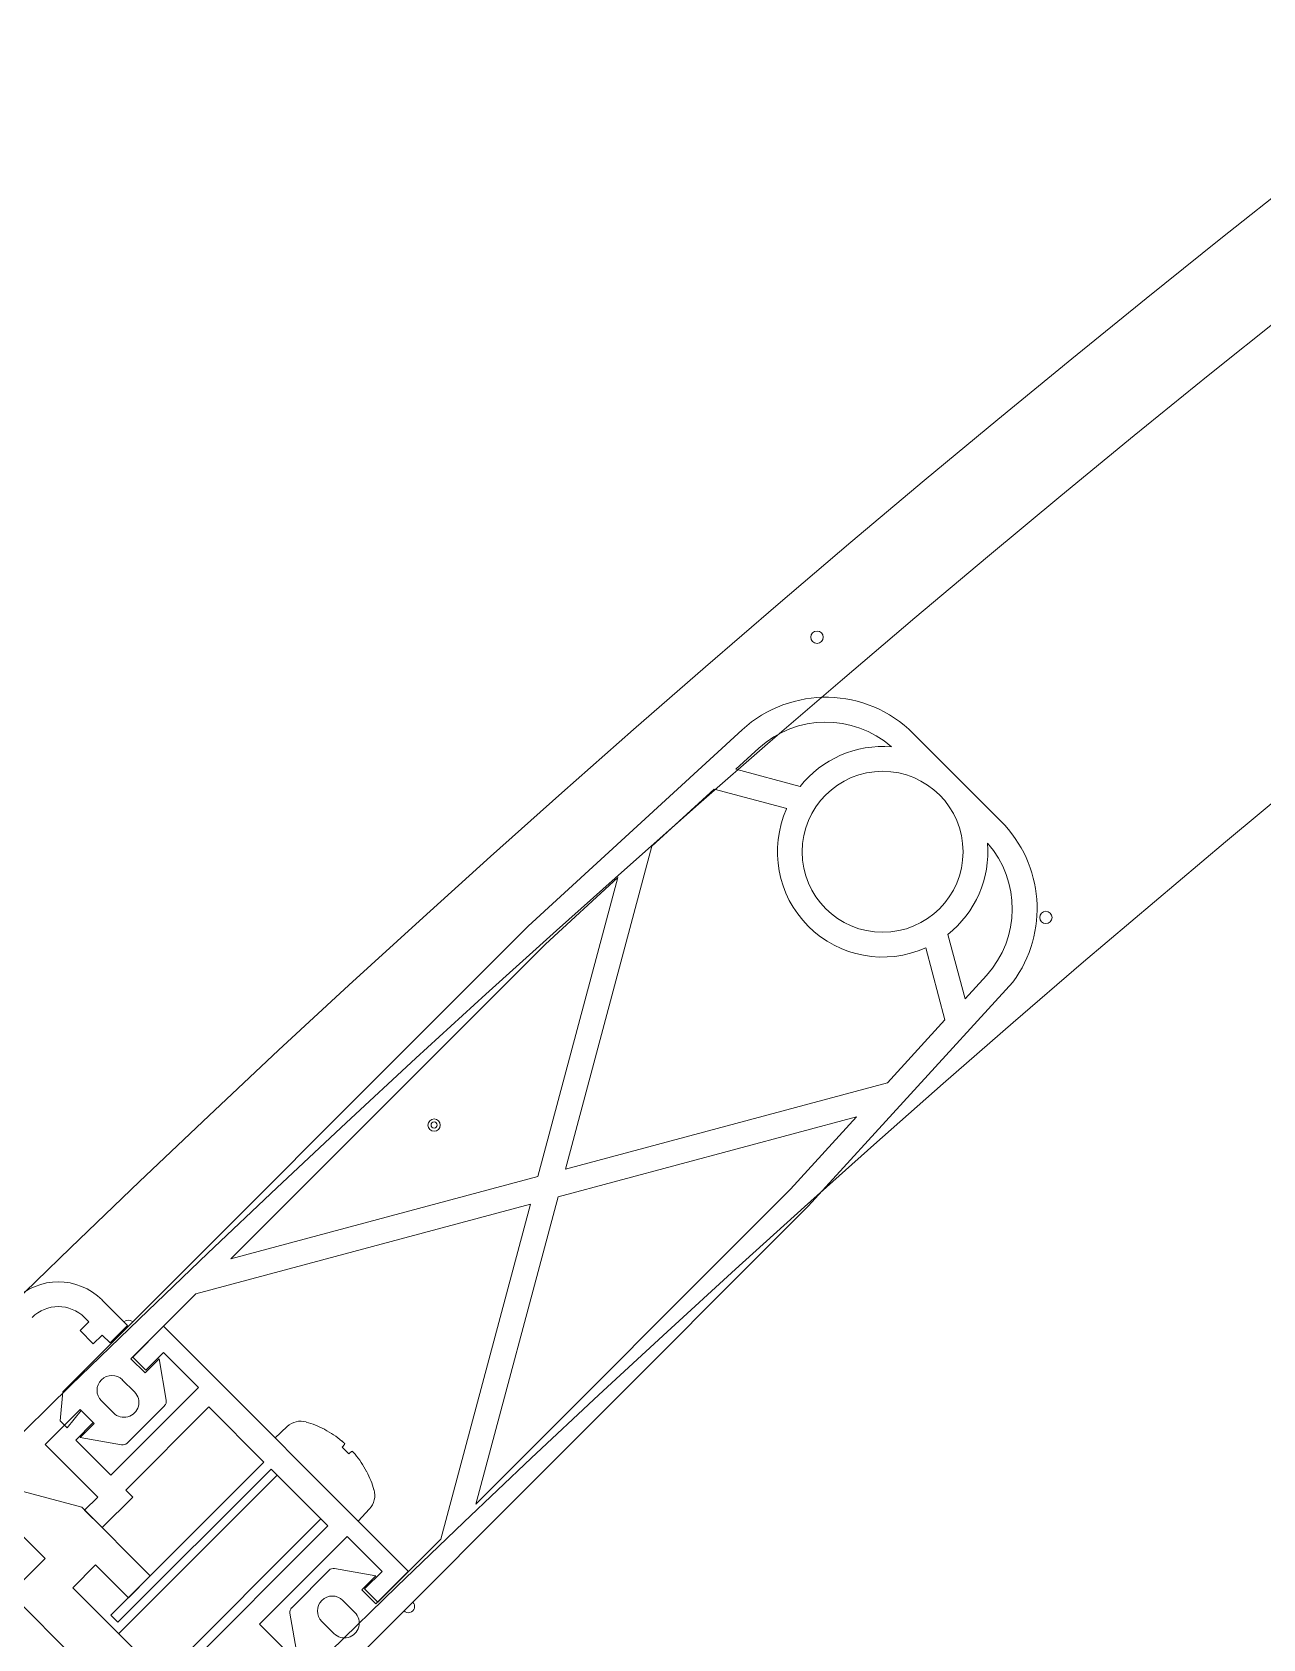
# Model space of a CAD drawing. Extents: x 820 to 5791, y 1495 to 5010.
# Drawn here: x 3064.58 to 3074.52, y 2169.25 to 2182.22 of the extents above; entities that cross this region are included whole.
import ezdxf

# ---------------------------------------------------------------- set-up
doc = ezdxf.new("R2010")
doc.units = 0
doc.header["$LTSCALE"] = 20
doc.layers.get('0').update_dxf_attribs({"linetype": 'CONTINUOUS', "lineweight": 15})
doc.layers.add('_00_TT_PLASTER INTERIOR', color=60, linetype='CONTINUOUS', lineweight=0)

# ---------------------------------------------------------------- blocks, each defined once
blk = doc.blocks.new('HGJFG')
at = {"color": 9}
for p, q in [((-1909.479, -3391.44), (-2111.075, -3189.844)), ((-2094.271, -3193.76), (-2095.999, -3195.346)), ((-2092.181, -3194.497), (-2092.888, -3193.79)), ((-2094.323, -3194.079), (-2094.136, -3193.908)), ((-2093.803, -3194.218), (-2094.323, -3194.079)), ((-2095, -3194.7), (-2094.498, -3194.239)), ((-2094.498, -3194.239), (-2093.911, -3194.396)), ((-2095.699, -3197.308), (-2095, -3194.7)), ((-2095.275, -3194.952), (-2095.922, -3197.368)), ((-2095.861, -3195.49), (-2095.275, -3194.952)), ((-2095.999, -3195.346), (-2099.761, -3199.107)), ((-2092.47, -3195.933), (-2092.609, -3195.412)), ((-2098.404, -3198.033), (-2095.861, -3195.49)), ((-2092.788, -3195.52), (-2092.632, -3196.102)), ((-2093.737, -3197.608), (-2092.083, -3195.797)), ((-2092.297, -3195.744), (-2092.47, -3195.933)), ((-2092.632, -3196.102), (-2093.096, -3196.611)), ((-2093.096, -3196.611), (-2095.699, -3197.308)), ((-2095.759, -3197.531), (-2093.347, -3196.885)), ((-2093.347, -3196.885), (-2093.881, -3197.47)), ((-2095.922, -3197.368), (-2098.404, -3198.033)), ((-2093.881, -3197.47), (-2096.424, -3200.012)), ((-2098.686, -3198.315), (-2095.982, -3197.591)), ((-2097.498, -3201.37), (-2093.737, -3197.608)), ((-2095.982, -3197.591), (-2096.706, -3200.295)), ((-2096.424, -3200.012), (-2095.759, -3197.531)), ((-2099.238, -3198.57), (-2099.443, -3198.365)), ((-2099.21, -3198.839), (-2098.686, -3198.315)), ((-2099.584, -3198.506), (-2099.549, -3198.542)), ((-2099.549, -3198.542), (-2099.62, -3198.612)), ((-2099.62, -3198.612), (-2099.514, -3198.718)), ((-2099.514, -3198.718), (-2099.443, -3198.648)), ((-2099.443, -3198.648), (-2099.379, -3198.711)), ((-2099.379, -3198.711), (-2099.238, -3198.57)), ((-2098.948, -3198.577), (-2099.195, -3198.825)), ((-2096.968, -3200.557), (-2098.948, -3198.577)), ((-2099.089, -3198.931), (-2098.948, -3198.789)), ((-2098.948, -3198.789), (-2098.665, -3199.072)), ((-2099.096, -3198.952), (-2099.21, -3198.839)), ((-2099.195, -3198.825), (-2099.089, -3198.931)), ((-2098.983, -3198.839), (-2099.096, -3198.952)), ((-2098.924, -3199.174), (-2098.983, -3198.839)), ((-2099.28, -3199.009), (-2099.181, -3199.107)), ((-2099.761, -3199.107), (-2099.782, -3199.341)), ((-2099.351, -3199.277), (-2099.449, -3199.179)), ((-2098.665, -3199.072), (-2099.372, -3199.779)), ((-2099.62, -3199.249), (-2099.903, -3199.532)), ((-2099.726, -3199.397), (-2099.613, -3199.256)), ((-2099.514, -3199.355), (-2099.62, -3199.249)), ((-2099.613, -3199.256), (-2099.507, -3199.362)), ((-2099.252, -3199.899), (-2098.58, -3199.228)), ((-2099.241, -3199.52), (-2098.938, -3199.218)), ((-2098.58, -3199.228), (-2098.135, -3199.673)), ((-2099.782, -3199.341), (-2099.726, -3199.397)), ((-2099.655, -3199.496), (-2099.514, -3199.355)), ((-2099.507, -3199.362), (-2099.62, -3199.475)), ((-2097.947, -3199.386), (-2098.046, -3199.479)), ((-2097.642, -3199.412), (-2097.642, -3199.411)), ((-2099.903, -3199.532), (-2099.478, -3199.956)), ((-2099.372, -3199.779), (-2099.655, -3199.496)), ((-2099.62, -3199.475), (-2099.285, -3199.534)), ((-2097.505, -3199.503), (-2097.503, -3199.505)), ((-2097.503, -3199.505), (-2097.502, -3199.506)), ((-2097.502, -3199.506), (-2097.5, -3199.507)), ((-2097.448, -3199.606), (-2097.502, -3199.552)), ((-2097.5, -3199.507), (-2097.499, -3199.509)), ((-2097.499, -3199.509), (-2097.497, -3199.51)), ((-2097.497, -3199.51), (-2097.495, -3199.511)), ((-2097.495, -3199.511), (-2097.494, -3199.513)), ((-2097.494, -3199.513), (-2097.493, -3199.514)), ((-2097.493, -3199.514), (-2097.491, -3199.515)), ((-2097.491, -3199.515), (-2097.49, -3199.516)), ((-2097.49, -3199.516), (-2097.489, -3199.518)), ((-2097.489, -3199.518), (-2097.488, -3199.519)), ((-2097.488, -3199.519), (-2097.487, -3199.52)), ((-2097.487, -3199.52), (-2097.486, -3199.521)), ((-2097.486, -3199.521), (-2097.485, -3199.521)), ((-2097.485, -3199.521), (-2097.484, -3199.522)), ((-2097.484, -3199.522), (-2097.484, -3199.523)), ((-2097.484, -3199.523), (-2097.483, -3199.524)), ((-2097.483, -3199.524), (-2097.483, -3199.524)), ((-2097.483, -3199.524), (-2097.482, -3199.525)), ((-2097.482, -3199.525), (-2097.482, -3199.525)), ((-2097.482, -3199.525), (-2097.482, -3199.526)), ((-2097.482, -3199.526), (-2097.482, -3199.526)), ((-2097.482, -3199.526), (-2097.482, -3199.526)), ((-2098.135, -3199.673), (-2099.372, -3200.91)), ((-2097.422, -3199.586), (-2097.422, -3199.586)), ((-2097.422, -3199.586), (-2097.422, -3199.586)), ((-2097.422, -3199.586), (-2097.421, -3199.586)), ((-2097.421, -3199.586), (-2097.421, -3199.586)), ((-2097.421, -3199.586), (-2097.421, -3199.587)), ((-2097.421, -3199.587), (-2097.42, -3199.587)), ((-2097.42, -3199.587), (-2097.419, -3199.588)), ((-2097.419, -3199.588), (-2097.418, -3199.588)), ((-2097.418, -3199.588), (-2097.418, -3199.589)), ((-2097.418, -3199.589), (-2097.417, -3199.59)), ((-2097.417, -3199.59), (-2097.416, -3199.591)), ((-2097.416, -3199.591), (-2097.415, -3199.592)), ((-2097.415, -3199.592), (-2097.414, -3199.593)), ((-2097.414, -3199.593), (-2097.413, -3199.594)), ((-2097.413, -3199.594), (-2097.411, -3199.595)), ((-2097.411, -3199.595), (-2097.41, -3199.597)), ((-2097.41, -3199.597), (-2097.409, -3199.598)), ((-2097.409, -3199.598), (-2097.408, -3199.599)), ((-2097.408, -3199.599), (-2097.406, -3199.601)), ((-2097.406, -3199.601), (-2097.405, -3199.602)), ((-2097.405, -3199.602), (-2097.404, -3199.604)), ((-2097.404, -3199.604), (-2097.402, -3199.606)), ((-2097.402, -3199.606), (-2097.401, -3199.607)), ((-2097.401, -3199.607), (-2097.4, -3199.609)), ((-2099.608, -3200.038), (-2100.429, -3199.818)), ((-2099.316, -3200.967), (-2098.078, -3199.73)), ((-2098.029, -3199.779), (-2099.309, -3201.059)), ((-2098.078, -3199.73), (-2097.619, -3200.189)), ((-2097.307, -3199.746), (-2097.308, -3199.746)), ((-2099.478, -3199.956), (-2099.584, -3200.062)), ((-2099.443, -3200.203), (-2099.195, -3199.956)), ((-2099.195, -3199.956), (-2099.252, -3199.899)), ((-2099.054, -3200.592), (-2099.608, -3200.038)), ((-2099.584, -3200.062), (-2099.443, -3200.203)), ((-2097.282, -3200.051), (-2097.375, -3200.15)), ((-2097.675, -3200.133), (-2098.955, -3201.413)), ((-2097.619, -3200.189), (-2098.856, -3201.427)), ((-2100.094, -3200.26), (-2099.903, -3200.451)), ((-2098.17, -3200.981), (-2097.463, -3200.274)), ((-2097.463, -3200.274), (-2097.18, -3200.557)), ((-2096.706, -3200.295), (-2097.23, -3200.819)), ((-2099.903, -3200.451), (-2100.468, -3201.017)), ((-2099.68, -3200.688), (-2099.496, -3200.504)), ((-2099.496, -3200.504), (-2099.231, -3200.769)), ((-2099.231, -3200.769), (-2099.054, -3200.592)), ((-2097.609, -3200.547), (-2097.911, -3200.85)), ((-2097.23, -3200.592), (-2097.565, -3200.533)), ((-2097.343, -3200.705), (-2097.23, -3200.592)), ((-2097.18, -3200.557), (-2097.322, -3200.698)), ((-2097.216, -3200.804), (-2096.968, -3200.557)), ((-2098.513, -3201.854), (-2099.68, -3200.688)), ((-2097.23, -3200.819), (-2097.343, -3200.705)), ((-2097.322, -3200.698), (-2097.216, -3200.804)), ((-2097.498, -3200.79), (-2097.4, -3200.889)), ((-2099.372, -3200.91), (-2099.316, -3200.967)), ((-2097.887, -3201.264), (-2098.17, -3200.981)), ((-2097.925, -3200.894), (-2097.866, -3201.229)), ((-2097.57, -3201.058), (-2097.668, -3200.96))]:
    blk.add_line(p, q, dxfattribs=at)
for centre, radius in [((-2010.277, -3290.642), 128.8), ((-2010.277, -3290.642), 125), ((-2010.277, -3290.642), 125), ((-2093.666, -3193.012), 0.05), ((-2093.136, -3194.745), 0.65), ((-2091.817, -3195.275), 0.05), ((-2096.76, -3196.952), 0.05), ((-2096.76, -3196.952), 0.025)]:
    blk.add_circle(centre, radius, dxfattribs=at)
at = {"color": 9, "ltscale": 0.5}
for radius in [128, 128, 125]:
    blk.add_circle((-2010.277, -3290.642), radius, dxfattribs=at)
at = {"color": 9}
for centre, radius, start, end in [((-2093.595, -3194.497), 1, 45, 132.5335), ((-2093.595, -3194.497), 0.8, 48.5503, 132.5335), ((-2093.136, -3194.745), 0.85, 85.2795, 141.7563), ((-2093.136, -3194.745), 0.85, 155.8309, 294.1691), ((-2092.888, -3195.204), 1, 323.6269, 45), ((-2093.136, -3194.745), 0.85, 308.2437, 4.7205), ((-2092.888, -3195.204), 0.8, 317.6014, 41.4497), ((-2099.797, -3198.718), 0.5, 45, 135), ((-2099.797, -3198.718), 0.3, 45, 135), ((-2099.231, -3198.577), 0.05, 45, 135), ((-2099.231, -3198.577), 0.05, 213.463, 225), ((-2099.364, -3199.094), 0.12, 45, 225), ((-2099.266, -3199.192), 0.12, 225, 45), ((-2098.974, -3199.182), 0.05, 315, 10), ((-2097.838, -3199.503), 0.16, 74.0097, 133), ((-2098.015, -3200.119), 0.8, 62.6075, 74.0097), ((-2097.654, -3199.423), 0.0166, 45, 62.6075), ((-2099.276, -3199.485), 0.05, 260, 315), ((-2097.319, -3199.758), 0.0166, 27.3925, 45), ((-2098.015, -3200.119), 0.8, 15.9903, 27.3925), ((-2097.399, -3199.942), 0.16, 317, 15.9903), ((-2097.573, -3200.582), 0.05, 80, 135), ((-2097.876, -3200.885), 0.05, 135, 190), ((-2097.583, -3200.875), 0.12, 45, 225), ((-2096.968, -3200.84), 0.05, 225, 45), ((-2097.485, -3200.973), 0.12, 225, 45)]:
    blk.add_arc(centre, radius, start, end, dxfattribs=at)
for centre, major_axis, ratio, start_param, end_param in [((-2098.013, -3200.117), (0.522, -0.606), 0.996174, 1.738079, 1.948374), ((-2097.994, -3200.136), (0.514, 0.612), 0.006472, 5.979451, 6.189746), ((-2098.032, -3200.098), (0.612, 0.514), 0.006472, 0.093439, 0.303734), ((-2098.013, -3200.117), (0.606, -0.522), 0.996174, 1.193219, 1.403514)]:
    blk.add_ellipse(centre, major_axis=major_axis, ratio=ratio, start_param=start_param, end_param=end_param, dxfattribs=at)

msp = doc.modelspace()

# ---------------------------------------------------------------- block references
at = {"layer": '_00_TT_PLASTER INTERIOR'}
msp.add_blockref('HGJFG', (5164.587, 5370.35), dxfattribs=at)

doc.saveas('drawing.dxf')
